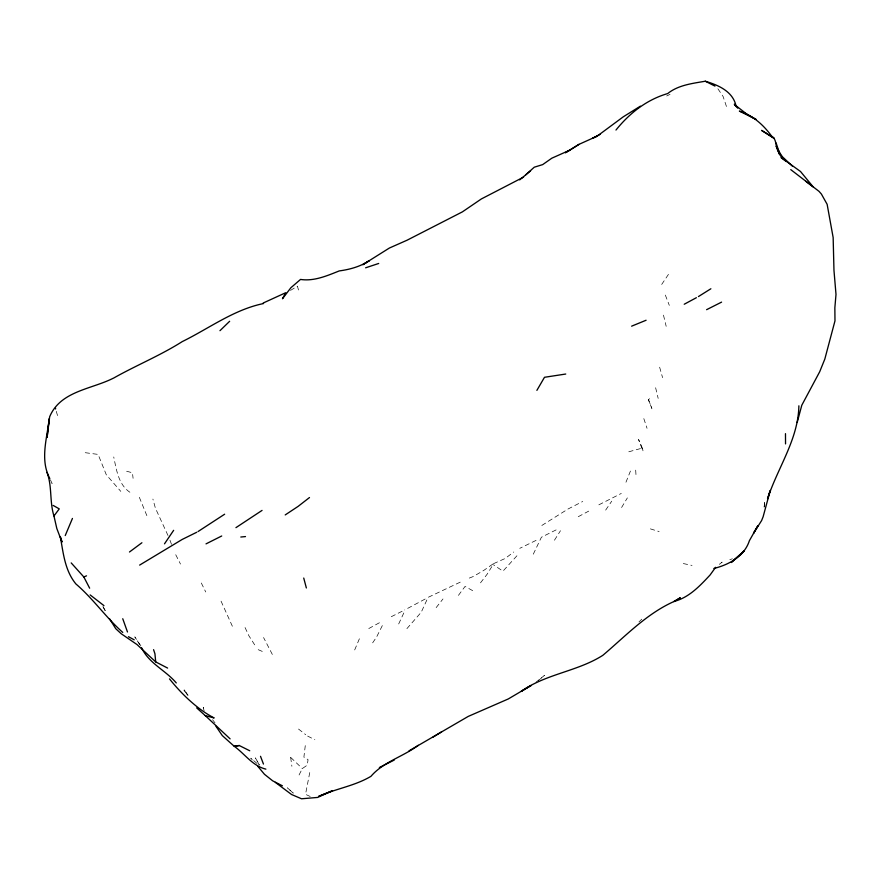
<?xml version="1.0" encoding="UTF-8"?>
<svg xmlns="http://www.w3.org/2000/svg" width="880" height="880" viewBox="0 0 880 880"><rect width="100%" height="100%" fill="white"/><g stroke="black" fill="none" stroke-linecap="round" stroke-linejoin="round"><path stroke-width="0.66" stroke-dasharray="4.4 3.3" d="M764.148 507.254L764.775 500.94L764.082 507.54M305.272 745.635L303.897 757.152L308.055 759.66L307.263 765.138L302.324 768.559L298.419 776.281M309.749 772.574L305.514 794.332L310.189 796.477M480.513 582.835L487.168 574.178L493.702 563.585L505.109 558.514L513.766 551.991M625.966 482.218L630.432 471.064M354.684 649.935L359.854 637.67M398.684 623.942L404.096 612.315M382.327 625.603L376.673 636.867L372.108 643.654M533.291 554.169L541.431 537.207L558.316 528.803M621.599 507.496L627.352 497.904M554.455 540.21L560.472 530.739M661.705 284.427L669.966 272.14M605.66 510.103L611.721 501.193M458.436 595.364L465.047 586.443L473.638 591.173M436.161 607.607L442.981 598.961M406.912 628.617L421.245 612.227L428.065 597.377L460.592 581.988M516.923 555.786L502.942 571.175L493.427 564.773M638.957 621.951L641.784 619.168M538.219 680.724L544.467 675.411L535.92 682.286M719.345 564.344L722.139 562.122L719.048 564.509M651.926 408.782L648.417 399.608L649.616 398.717M492.866 564.047L483.681 570.471L473.198 576.543L467.687 578.721M290.499 290.4L297.451 286.165L299.013 291.962M541.849 525.459L568.084 508.981L582.736 501.468M425.139 599.038L404.723 609.95M368.786 628.54L379.819 622.534M578.259 516.692L588.687 511.137M598.851 504.834L621.291 493.449M391.303 616.693L402.853 610.896M666.699 95.975L670.021 94.336M536.063 540.386L519.761 548.339M729.828 559.669L732.402 558.767M628.804 451.781L640.827 448.481M85.239 452.694L98.087 454.41L106.304 474.76L120.791 491.37M683.309 563.552L692.032 565.433M126.654 471.262L132.429 472.78L133.089 478.302M650.397 528.88L659.12 531.564M258.214 649.671L263.098 651.772M307.648 736.087L314.842 739.728M298.54 729.058L305.69 734.712M257.059 763.488L250.767 758.164L252.318 759.913M293.161 793.056L287.375 787.831L293.183 793.012M129.866 492.239C118.327 484.473 116.402 469.557 113.74 456.973M290.807 757.515L302.324 768.559M212.542 719.708L215.028 722.898M185.581 691.713L188.573 695.926M140.844 645.755L134.805 636.878L140.217 645.557M717.915 88.803L723.107 96.503L727.144 108.537M254.661 644.831L248.908 635.789L245.014 627.451M185.427 691.922L187.506 695.288M103.037 606.705L106.315 612.315M259.292 764.918L255.42 757.9L259.292 765.017M272.338 654.434L263.571 637.571M103.026 606.782L106.194 612.733M175.736 554.741L180.488 564.058M167.981 535.491L155.397 508.145L152.9 499.081M201.322 583.022L205.722 591.965M221.056 601.161L232.507 626.56M50.38 479.765L52.074 483.45L50.567 480.15M139.337 497.31L147.235 516.571M648.417 399.608L651.761 407.979M665.346 295.086L669.306 305.36M169.972 540.188L171.6 544.599M643.819 418.616L647.042 428.296M56.276 411.367L58.465 418.572M659.637 367.213L662.574 377.663M663.476 315.139L666.182 326.315M655.622 387.761L658.174 398.376M290.653 757.405L291.885 766.271M635.69 470.14L636.13 477.29M642.466 448.327L638.55 439.472L643.115 451.418L642.466 448.327M204.127 710.908L203.258 707.366L204.127 710.908"/><path stroke-width="1.32" d="M778.712 152.075C774.928 147.136 777.414 139.557 771.496 135.971C763.323 124.762 752.774 115.379 739.365 111.1L755.997 119.383L747.802 114.884L734.448 104.533L736.142 106.48M798.875 405.812C798.292 439.494 777.601 467.808 767.536 498.949L769.912 491.161M770.264 490.446L763.114 516.791L761.585 520.608L753.522 533.28L757.746 525.987M797.181 422.477L801.801 405.218L819.709 371.723L824.813 359.095L834.977 320.881L834.856 307.78L836 294.415L833.965 270.314L833.151 237.545L827.134 204.314L821.392 194.04L819.038 191.367L790.757 169.62M65.241 535.546L72.446 518.43M757.702 526.064L749.408 540.661C744.337 556.391 728.97 564.707 713.889 568.48M536.888 390.368L544.489 377.289L565.741 374.033M164.505 543.829L173.646 530.321M61.93 541.926L56.815 528.506L53.955 515.977L59.257 508.882L53.185 505.439M715.627 567.303L710.116 574.959C699.897 585.893 689.194 597.443 674.19 601.414C646.547 613.701 625.493 636.152 602.833 655.325C577.555 671.473 546.007 673.816 521.191 691.372L531.135 685.476L508.266 698.962L468.248 716.408L409.046 750.827M615.978 130.042C629.519 113.223 646.679 99.66 667.689 93.566C678.249 85.052 692.296 83.479 705.276 81.224C718.443 85.129 733.326 91.542 736.175 106.612M418.297 745.272C403.139 756.723 383.438 761.772 370.953 776.325C354.739 786.005 335.676 788.678 318.626 796.422L332.464 790.713L317.647 797.434L301.532 798.776L291.533 794.497L275.33 782.364M219.967 330.682L229.647 321.288M525.624 174.911L534.27 167.2L542.685 164.604L551.815 158.191L569.855 150.15L579.051 144.331L597.102 136.191L623.271 116.82L640.409 106.15M519.651 179.894L530.585 170.819M309.496 497.541L298.089 506.407L285.219 514.921M129.481 552.002L141.911 542.751M262.053 510.411L235.939 527.648M224.653 514.206L198.055 531.531M215.963 726.308L222.31 735.603L234.223 746.284L239.25 745.514L249.744 750.761M698.434 296.571L710.875 288.761M565.598 152.603L579.051 144.331M433.037 737.11L441.617 731.841M139.634 565.092L182.226 539.429L196.757 532.246M673.86 601.623L680.328 597.751L674.19 601.414M565.499 152.735L569.855 150.15M684.233 304.238L696.388 297.704M600.424 134.189L592.636 138.193L597.102 136.191M523.611 177.089L481.338 198.957L462.374 211.882L407.099 240.196L389.389 248.028L362.835 264.704L369.182 260.755C360.261 266.607 349.723 269.522 339.24 270.919C327.052 275.792 313.874 281.501 300.531 279.433L290.884 287.738L282.469 298.771L285.736 292.71L263.131 303.05M706.596 309.683L721.589 302.115M394.24 760.056L379.346 767.536M206.019 543.873L221.716 535.986M71.203 562.914L83.831 576.972L86.526 575.828M631.62 326.172L646.096 320.243M365.618 267.806L378.697 263.472M263.538 303.545C233.75 309.661 209.044 328.449 182.226 341.616C160.259 355.553 136.213 365.31 113.63 378.081L113.201 378.257C91.19 389.378 60.445 391.006 49.654 416.757L47.091 437.481L49.192 418.803C47.058 438.482 39.798 459.811 49.819 478.533M239.25 745.514L234.223 746.284C244.783 753.83 252.505 765.908 265.881 769.142M240.79 537.02L245.487 536.58M196.68 707.894L205.282 715.638L214.148 717.959C197.087 709.093 181.489 693.891 169.499 678.898M705.276 81.224L714.967 86.097M282.425 785.818L272.679 780.835L264.451 774.279L257.708 766.183M109.439 618.618L115.764 628.705L121.187 633.71L137.027 644.567L155.694 661.903L167.607 668.074M128.436 636.68L134.211 639.837M90.156 594.924L103.961 605.638M805.893 181.324L813.274 187.011L800.514 171.501L781.055 157.487L786.247 161.546M230.109 738.859L205.293 715.638M122.76 632.423C105.919 617.452 93.071 598.62 75.889 583.946C64.779 570.361 63.327 553.08 60.302 536.624L62.029 541.75M777.755 150.172L779.086 153.615L792.561 166.32M176.286 682.935C165.561 670.241 148.753 663.333 141.57 647.735M734.36 104.126L737.781 108.196M779.086 153.615L781.286 156.684M776.083 146.322L782.265 156.948M83.831 576.972L89.65 588.192M47.003 472.395C52.272 486.211 49.456 501.82 53.955 515.977M122.749 618.728L127.479 631.983M184.305 690.239L184.69 691.196M260.513 756.305L263.461 764.049M776.116 143.011L779.449 153.021M153.571 649.66L154.935 653.763L155.705 661.892M303.732 578.039L306.361 587.972M785.477 433.653L785.543 443.905M55.539 407.957L55.55 408.969M744.183 550.957L731.269 562.474L744.183 550.957M765.633 132.891L761.574 130.383L774.114 138.336L765.633 132.891"/></g></svg>
